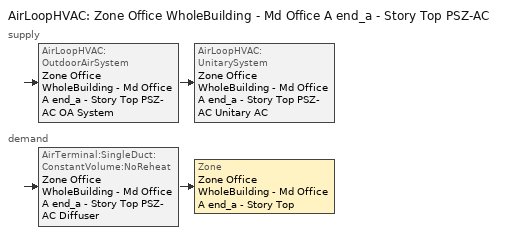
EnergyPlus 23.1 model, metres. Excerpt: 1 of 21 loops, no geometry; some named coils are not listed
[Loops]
AirLoopHVAC 'Zone Office WholeBuilding - Md Office A end_a - Story Top PSZ-AC'
 supply: AirLoopHVAC:OutdoorAirSystem 'Zone Office WholeBuilding - Md Office A end_a - Story Top PSZ-AC OA System' > AirLoopHVAC:UnitarySystem 'Zone Office WholeBuilding - Md Office A end_a - Story Top PSZ-AC Unitary AC'
 demand: AirTerminal:SingleDuct:ConstantVolume:NoReheat 'Zone Office WholeBuilding - Md Office A end_a - Story Top PSZ-AC Diffuser' > Zone 'Zone Office WholeBuilding - Md Office A end_a - Story Top'
[ZoneControl:Thermostat]
Zone Office WholeBuilding - Md Office A end_a - Story Top Thermostat: Zone or ZoneList=Zone Office WholeBuilding - Md Office A end_a - Story Top; Control Type Schedule=Zone Office WholeBuilding - Md Office A end_a - Story Top Thermostat Schedule; Control 1=Office WholeBuilding - Md Office - 90.1-2016 Thermostat 3; Temperature Difference Between Cutout And Setpoint {deltaC}=0
[ThermostatSetpoint:DualSetpoint]
Office WholeBuilding - Md Office - 90.1-2016 Thermostat 3: Heating Setpoint Temperature Schedule=OfficeMedium HTGSETP_SCH_YES_OPTIMUM; Cooling Setpoint Temperature Schedule=OfficeMedium CLGSETP_SCH_YES_OPTIMUM
[AirTerminal:SingleDuct:ConstantVolume:NoReheat]
Zone Office WholeBuilding - Md Office A end_a - Story Top PSZ-AC Diffuser: Availability Schedule=Always On Discrete; Maximum Air Flow Rate {m3/s}=AutoSize
[Zone equipment]
Zone Office WholeBuilding - Md Office A end_a - Story Top: Zone Office WholeBuilding - Md Office A end_a - Story Top PSZ-AC Diffuser
[Sizing:Zone]
Zone Office WholeBuilding - Md Office A end_a - Story Top: Zone Cooling Design Supply Air Temperature Input Method=SupplyAirTemperature; Zone Cooling Design Supply Air Temperature {C}=12.7778; Zone Cooling Design Supply Air Temperature Difference {deltaC}=11.11; Zone Heating Design Supply Air Temperature Input Method=SupplyAirTemperature; Zone Heating Design Supply Air Temperature {C}=50; Zone Heating Design Supply Air Temperature Difference {deltaC}=11.11; Zone Cooling Design Supply Air Humidity Ratio {kgWater/kgDryAir}=0.0085; Zone Heating Design Supply Air Humidity Ratio {kgWater/kgDryAir}=0.008; Design Specification Outdoor Air Object=Zone Office WholeBuilding - Md Office A end_a - Story Top DSOA Space List; Cooling Design Air Flow Method=DesignDay; Cooling Design Air Flow Rate {m3/s}=0; Cooling Minimum Air Flow per Zone Floor Area {m3/s-m2}=0.000762; Cooling Minimum Air Flow {m3/s}=0; Cooling Minimum Air Flow Fraction=0; Heating Design Air Flow Method=DesignDay; Heating Design Air Flow Rate {m3/s}=0; Heating Maximum Air Flow per Zone Floor Area {m3/s-m2}=0.002032; Heating Maximum Air Flow {m3/s}=0.141576; Heating Maximum Air Flow Fraction=0.3; Account for Dedicated Outdoor Air System=No; Zone Load Sizing Method=Sensible Load Only No Latent Load; Zone Latent Cooling Design Supply Air Humidity Ratio Input Method=HumidityRatioDifference; Zone Cooling Design Supply Air Humidity Ratio Difference {kgWater/kgDryAir}=0.005; Zone Latent Heating Design Supply Air Humidity Ratio Input Method=HumidityRatioDifference; Zone Humidification Design Supply Air Humidity Ratio Difference {kgWater/kgDryAir}=0.005
[Controller:MechanicalVentilation]
Controller Mechanical Ventilation 11: Availability Schedule=Zone Office WholeBuilding - Md Office A end_a - Story Top PSZ-AC Occ Sch; Demand Controlled Ventilation=No; System Outdoor Air Method=ZoneSum; Zone or ZoneList Name 1=Zone Office WholeBuilding - Md Office A end_a - Story Top; Design Specification Outdoor Air Object Name 1=Office WholeBuilding - Md Office Ventilation
[DesignSpecification:OutdoorAir]
Office WholeBuilding - Md Office Ventilation: Outdoor Air Method=Sum; Outdoor Air Flow per Person {m3/s-person}=0; Outdoor Air Flow per Zone Floor Area {m3/s-m2}=0.0004318; Outdoor Air Flow per Zone {m3/s}=0; Outdoor Air Flow Air Changes per Hour {1/hr}=0
[DesignSpecification:OutdoorAir:SpaceList]
Zone Office WholeBuilding - Md Office A end_a - Story Top DSOA Space List: Space Name 1=Office WholeBuilding - Md Office A end_a - Story Top; Space Design Specification Outdoor Air Object Name 1=Office WholeBuilding - Md Office Ventilation
[AirLoopHVAC]
Zone Office WholeBuilding - Md Office A end_a - Story Top PSZ-AC: Design Supply Air Flow Rate {m3/s}=AutoSize; Design Return Air Flow Fraction of Supply Air Flow=1
[Sizing:System]
Zone Office WholeBuilding - Md Office A end_a - Story Top PSZ-AC: Type of Load to Size On=Sensible; Design Outdoor Air Flow Rate {m3/s}=Autosize; Central Heating Maximum System Air Flow Ratio=1; Preheat Design Temperature {C}=7.22222; Preheat Design Humidity Ratio {kgWater/kgDryAir}=0.008; Precool Design Temperature {C}=12.7778; Precool Design Humidity Ratio {kgWater/kgDryAir}=0.008; Central Cooling Design Supply Air Temperature {C}=12.7778; Central Heating Design Supply Air Temperature {C}=50; Type of Zone Sum to Use=Coincident; 100% Outdoor Air in Cooling=No; 100% Outdoor Air in Heating=No; Central Cooling Design Supply Air Humidity Ratio {kgWater/kgDryAir}=0.0085; Central Heating Design Supply Air Humidity Ratio {kgWater/kgDryAir}=0.008; Cooling Supply Air Flow Rate Method=DesignDay; Cooling Supply Air Flow Rate {m3/s}=0; Cooling Supply Air Flow Rate Per Floor Area {m3/s-m2}=0.00996765; Cooling Fraction of Autosized Cooling Supply Air Flow Rate=1; Cooling Supply Air Flow Rate Per Unit Cooling Capacity {m3/s-W}=3.94755e-05; Heating Supply Air Flow Rate Method=DesignDay; Heating Supply Air Flow Rate {m3/s}=0; Heating Supply Air Flow Rate Per Floor Area {m3/s-m2}=0.00996765; Heating Fraction of Autosized Heating Supply Air Flow Rate=1; Heating Fraction of Autosized Cooling Supply Air Flow Rate=1; Heating Supply Air Flow Rate Per Unit Heating Capacity {m3/s-W}=3.15882e-05; System Outdoor Air Method=ZoneSum; Zone Maximum Outdoor Air Fraction=1; Cooling Design Capacity Method=CoolingDesignCapacity; Cooling Design Capacity {W}=Autosize; Cooling Design Capacity Per Floor Area {W/m2}=234.7; Fraction of Autosized Cooling Design Capacity=1; Heating Design Capacity Method=HeatingDesignCapacity; Heating Design Capacity {W}=Autosize; Heating Design Capacity Per Floor Area {W/m2}=157; Fraction of Autosized Heating Design Capacity=1; Central Cooling Capacity Control Method=OnOff; Occupant Diversity=Autosize
[Controller:OutdoorAir]
Zone Office WholeBuilding - Md Office A end_a - Story Top PSZ-AC OA System Controller: Minimum Outdoor Air Flow Rate {m3/s}=Autosize; Maximum Outdoor Air Flow Rate {m3/s}=Autosize; Economizer Control Type=NoEconomizer; Economizer Control Action Type=ModulateFlow; Economizer Maximum Limit Dry-Bulb Temperature {C}=28; Economizer Maximum Limit Enthalpy {J/kg}=64000; Lockout Type=LockoutWithHeating; Minimum Limit Type=FixedMinimum; Minimum Outdoor Air Schedule=Zone Office WholeBuilding - Md Office A end_a - Story Top PSZ-AC Occ Sch; Maximum Fraction of Outdoor Air Schedule=ZoneOfficeWholeBuildingMdOfficeAendaStoryTopPSZACmaxOASch; Mechanical Ventilation Controller=Controller Mechanical Ventilation 11; High Humidity Control=No; Control High Indoor Humidity Based on Outdoor Humidity Ratio=Yes; Heat Recovery Bypass Control Type=BypassWhenWithinEconomizerLimits
[SetpointManager:MixedAir]
Zone Office WholeBuilding - Md Office A end_a - Story Top PSZ-AC Mixed Air Node OS Default SPM: Control Variable=Temperature; Setpoint Node or NodeList=Zone Office WholeBuilding - Md Office A end_a - Story Top PSZ-AC Mixed Air Node
[AirLoopHVAC:UnitarySystem]
Zone Office WholeBuilding - Md Office A end_a - Story Top PSZ-AC Unitary AC: Control Type=Load; Controlling Zone or Thermostat Location=Zone Office WholeBuilding - Md Office A end_a - Story Top; Dehumidification Control Type=None; Availability Schedule=Outage Availability Schedule; Supply Fan=Zone Office WholeBuilding - Md Office A end_a - Story Top PSZ-AC Fan; Fan Placement=DrawThrough; Supply Air Fan Operating Mode Schedule=Zone Office WholeBuilding - Md Office A end_a - Story Top PSZ-AC Occ Sch; Heating Coil=Zone Office WholeBuilding - Md Office A end_a - Story Top PSZ-AC Water Htg Coil; DX Heating Coil Sizing Ratio=1; Cooling Coil=Zone Office WholeBuilding - Md Office A end_a - Story Top PSZ-AC 1spd DX AC Clg Coil 12kBtu/hr 14.0SEER; Use DOAS DX Cooling Coil=No; Minimum Supply Air Temperature {C}=2; Latent Load Control=SensibleOnlyLoadControl; Supplemental Heating Coil=Zone Office WholeBuilding - Md Office A end_a - Story Top PSZ-AC Electric Backup Htg Coil; Cooling Supply Air Flow Rate {m3/s}=Autosize; Heating Supply Air Flow Rate {m3/s}=Autosize; No Load Supply Air Flow Rate {m3/s}=Autosize; Maximum Supply Air Temperature {C}=80; Maximum Outdoor Dry-Bulb Temperature for Supplemental Heater Operation {C}=21; Maximum Cycling Rate {cycles/hr}=2.5; Heat Pump Time Constant {s}=60; Fraction of On-Cycle Power Use=0.01; Heat Pump Fan Delay Time {s}=60; Ancillary On-Cycle Electric Power {W}=0; Ancillary Off-Cycle Electric Power {W}=0
[Fan:OnOff]
Zone Office WholeBuilding - Md Office A end_a - Story Top PSZ-AC Fan: Availability Schedule=Always On Discrete; Fan Total Efficiency=0.55575; Pressure Rise {Pa}=622.722; Maximum Flow Rate {m3/s}=Autosize; Motor Efficiency=0.855; Motor In Airstream Fraction=1; Fan Power Ratio Function of Speed Ratio Curve=Fan On Off Power Curve 10; Fan Efficiency Ratio Function of Speed Ratio Curve=Fan On Off Efficiency Curve 10
[Coil:Cooling:DX:SingleSpeed]
Zone Office WholeBuilding - Md Office A end_a - Story Top PSZ-AC 1spd DX AC Clg Coil 12kBtu/hr 14.0SEER: Availability Schedule=Always On Discrete; Gross Rated Total Cooling Capacity {W}=Autosize; Gross Rated Sensible Heat Ratio=Autosize; Gross Rated Cooling COP {W/W}=4.11713; Rated Air Flow Rate {m3/s}=Autosize; Rated Evaporator Fan Power Per Volume Flow Rate 2017 {W/(m3/s)}=773.3; Rated Evaporator Fan Power Per Volume Flow Rate 2023 {W/(m3/s)}=934.4; Total Cooling Capacity Function of Temperature Curve=PSZ-AC_Unitary_PackagecoolCapFT; Total Cooling Capacity Function of Flow Fraction Curve=PSZ-AC_Unitary_PackagecoolFFF; Energy Input Ratio Function of Temperature Curve=PSZ-AC DX Unitary Package EIRFT; Energy Input Ratio Function of Flow Fraction Curve=PSZ-AC_Unitary_PackagecoolEIRFFF; Part Load Fraction Correlation Curve=PSZ-AC_Unitary_PackagecoolPLR; Minimum Outdoor Dry-Bulb Temperature for Compressor Operation {C}=-25; Nominal Time for Condensate Removal to Begin {s}=0; Ratio of Initial Moisture Evaporation Rate and Steady State Latent Capacity=0; Maximum Cycling Rate {cycles/hr}=0; Latent Capacity Time Constant {s}=0; Condenser Type=AirCooled; Evaporative Condenser Effectiveness=0.9; Evaporative Condenser Air Flow Rate {m3/s}=Autosize; Evaporative Condenser Pump Rated Power Consumption {W}=Autosize; Crankcase Heater Capacity {W}=0; Maximum Outdoor Dry-Bulb Temperature for Crankcase Heater Operation {C}=10; Basin Heater Capacity {W/K}=0; Basin Heater Setpoint Temperature {C}=2
[Coil:Heating:Electric]
Zone Office WholeBuilding - Md Office A end_a - Story Top PSZ-AC Electric Backup Htg Coil: Availability Schedule=Always On Discrete; Efficiency=1; Nominal Capacity {W}=Autosize
[SetpointManager:SingleZone:Reheat]
Zone Office WholeBuilding - Md Office A end_a - Story Top Setpoint Manager SZ Reheat: Control Variable=Temperature; Minimum Supply Air Temperature {C}=12.7778; Maximum Supply Air Temperature {C}=50; Control Zone=Zone Office WholeBuilding - Md Office A end_a - Story Top; Setpoint Node or NodeList=Zone Office WholeBuilding - Md Office A end_a - Story Top PSZ-AC Supply Outlet Node
[Schedule:Day:Interval]
OfficeMedium HTGSETP_SCH_YES_OPTIMUM Default: Average, 24:00, 18.7783
Schedule Day 44: No, 01:00, 0.782448, 02:00, 1.56488, 03:00, 0, 04:00, 0, 05:00, 0, 06:00, 0, 07:00, 0, 08:00, 0, 09:00, 0, 10:00, 0, 11:00, 0, 12:00, 0, 13:00, 0, 14:00, 0, 15:00, 0, 16:00, 0, 17:00, 0, 18:00, 0, 19:00, 0, 20:00, 0, 21:00, 0, 22:00, 0, 23:00, 0, 24:00, 0
Schedule Day 45: No, 01:00, 0, 02:00, 0, 03:00, 2.34731, 04:00, 3.12973, 05:00, 3.91216, 06:00, 4.69459, 07:00, 5.47702, 08:00, 6.25945, 09:00, 7.04188, 10:00, 7.82431, 11:00, 8.60674, 12:00, 9.38916, 13:00, 10.1716, 14:00, 10.954, 15:00, 11.7365, 16:00, 12.5189, 17:00, 13.3013, 18:00, 14.0837, 19:00, 14.8662, 20:00, 15.6486, 21:00, 16.431, 22:00, 17.2135, 23:00, 17.9959, 24:00, 18.7783
OfficeMedium HTGSETP_SCH_YES_OPTIMUM Summer Design Day: No, 24:00, 15.6
OfficeMedium HTGSETP_SCH_YES_OPTIMUM Winter Design Day: No, 05:00, 15.6, 06:00, 17.6, 07:00, 19.6, 22:00, 21, 24:00, 15.6
OfficeMedium CLGSETP_SCH_YES_OPTIMUM Default: Average, 24:00, 88.9143
Schedule Day 30: No, 01:00, 3.70485, 02:00, 7.40961, 03:00, 0, 04:00, 0, 05:00, 0, 06:00, 0, 07:00, 0, 08:00, 0, 09:00, 0, 10:00, 0, 11:00, 0, 12:00, 0, 13:00, 0, 14:00, 0, 15:00, 0, 16:00, 0, 17:00, 0, 18:00, 0, 19:00, 0, 20:00, 0, 21:00, 0, 22:00, 0, 23:00, 0, 24:00, 0
Schedule Day 31: No, 01:00, 0, 02:00, 0, 03:00, 11.1144, 04:00, 14.8191, 05:00, 18.5239, 06:00, 22.2286, 07:00, 25.9334, 08:00, 29.6382, 09:00, 33.3429, 10:00, 37.0477, 11:00, 40.7524, 12:00, 44.4572, 13:00, 48.1619, 14:00, 51.8667, 15:00, 55.5715, 16:00, 59.2762, 17:00, 62.981, 18:00, 66.6857, 19:00, 70.3905, 20:00, 74.0953, 21:00, 77.8, 22:00, 81.5048, 23:00, 85.2095, 24:00, 88.9143
OfficeMedium CLGSETP_SCH_YES_OPTIMUM Summer Design Day: No, 05:00, 26.7, 06:00, 25.7, 07:00, 25, 22:00, 24, 24:00, 26.7
OfficeMedium CLGSETP_SCH_YES_OPTIMUM Winter Design Day: No, 24:00, 26.7
Zone Office WholeBuilding - Md Office A end_a - Story Top PSZ-AC Occ Sch Sunday: No, 24:00, 0
Zone Office WholeBuilding - Md Office A end_a - Story Top PSZ-AC Occ Sch Default: No, 00:10, 1, 21:30, 0, 24:00, 1
Zone Office WholeBuilding - Md Office A end_a - Story Top PSZ-AC Occ Sch Saturday: No, 07:20, 0, 12:59, 1, 24:00, 0
Schedule Day 58: No, 01:00, 0, 02:00, 0, 03:00, 0, 04:00, 0, 05:00, 0, 06:00, 0, 07:00, 0, 08:00, 0, 09:00, 0, 10:00, 0, 11:00, 0, 12:00, 0, 13:00, 0, 14:00, 0, 15:00, 0, 16:00, 0, 17:00, 0, 18:00, 0, 19:00, 0, 20:00, 0, 21:00, 0, 22:00, 0, 23:00, 0, 24:00, 0
Schedule Day 59: No, 01:00, 0, 02:00, 0, 03:00, 0, 04:00, 0, 05:00, 0, 06:00, 0, 07:00, 0, 08:00, 0, 09:00, 0, 10:00, 0, 11:00, 0, 12:00, 0, 13:00, 0, 14:00, 0, 15:00, 0, 16:00, 0, 17:00, 0, 18:00, 0, 19:00, 0, 20:00, 0, 21:00, 0, 22:00, 1, 23:00, 1, 24:00, 1
Zone Office WholeBuilding - Md Office A end_a - Story Top PSZ-AC Occ Sch Summer Design Day; Zone Office WholeBuilding - Md Office A end_a - Story Top PSZ-AC Occ Sch Winter Design Day: No, 24:00, 1
Schedule Day 38: No, 01:00, 0.7, 02:00, 0.7, 03:00, 0, 04:00, 0, 05:00, 0, 06:00, 0, 07:00, 0, 08:00, 0, 09:00, 0, 10:00, 0, 11:00, 0, 12:00, 0, 13:00, 0, 14:00, 0, 15:00, 0, 16:00, 0, 17:00, 0, 18:00, 0, 19:00, 0, 20:00, 0, 21:00, 0, 22:00, 0, 23:00, 0, 24:00, 0
Schedule Day 39: No, 01:00, 0, 02:00, 0, 03:00, 0.7, 04:00, 0.7, 05:00, 0.7, 06:00, 0.7, 07:00, 0.7, 08:00, 0.7, 09:00, 0.7, 10:00, 0.7, 11:00, 0.7, 12:00, 0.7, 13:00, 0.7, 14:00, 0.7, 15:00, 0.7, 16:00, 0.7, 17:00, 0.7, 18:00, 0.7, 19:00, 0.7, 20:00, 0.7, 21:00, 0.7, 22:00, 0.7, 23:00, 0.7, 24:00, 0.7
ZoneOfficeWholeBuildingMdOfficeAendaStoryTopPSZACmaxOASchDefault: No, 24:00, 0.7
[Schedule:Week:Daily]
OfficeMedium HTGSETP_SCH_YES_OPTIMUM Week Rule - Jan1-May27; OfficeMedium HTGSETP_SCH_YES_OPTIMUM Week Rule - Jun4-Dec31: OfficeMedium HTGSETP_SCH_YES_OPTIMUM Default, OfficeMedium HTGSETP_SCH_YES_OPTIMUM Default, OfficeMedium HTGSETP_SCH_YES_OPTIMUM Default, OfficeMedium HTGSETP_SCH_YES_OPTIMUM Default, OfficeMedium HTGSETP_SCH_YES_OPTIMUM Default, OfficeMedium HTGSETP_SCH_YES_OPTIMUM Default, OfficeMedium HTGSETP_SCH_YES_OPTIMUM Default, OfficeMedium HTGSETP_SCH_YES_OPTIMUM Default, OfficeMedium HTGSETP_SCH_YES_OPTIMUM Summer Design Day, OfficeMedium HTGSETP_SCH_YES_OPTIMUM Winter Design Day, OfficeMedium HTGSETP_SCH_YES_OPTIMUM Default, OfficeMedium HTGSETP_SCH_YES_OPTIMUM Default
OfficeMedium HTGSETP_SCH_YES_OPTIMUM Week Rule - May28-Jun3: OfficeMedium HTGSETP_SCH_YES_OPTIMUM Default, OfficeMedium HTGSETP_SCH_YES_OPTIMUM Default, OfficeMedium HTGSETP_SCH_YES_OPTIMUM Default, OfficeMedium HTGSETP_SCH_YES_OPTIMUM Default, Schedule Day 44, Schedule Day 45, OfficeMedium HTGSETP_SCH_YES_OPTIMUM Default, OfficeMedium HTGSETP_SCH_YES_OPTIMUM Default, OfficeMedium HTGSETP_SCH_YES_OPTIMUM Summer Design Day, OfficeMedium HTGSETP_SCH_YES_OPTIMUM Winter Design Day, OfficeMedium HTGSETP_SCH_YES_OPTIMUM Default, OfficeMedium HTGSETP_SCH_YES_OPTIMUM Default
OfficeMedium CLGSETP_SCH_YES_OPTIMUM Week Rule - Jan1-May27; OfficeMedium CLGSETP_SCH_YES_OPTIMUM Week Rule - Jun4-Dec31: OfficeMedium CLGSETP_SCH_YES_OPTIMUM Default, OfficeMedium CLGSETP_SCH_YES_OPTIMUM Default, OfficeMedium CLGSETP_SCH_YES_OPTIMUM Default, OfficeMedium CLGSETP_SCH_YES_OPTIMUM Default, OfficeMedium CLGSETP_SCH_YES_OPTIMUM Default, OfficeMedium CLGSETP_SCH_YES_OPTIMUM Default, OfficeMedium CLGSETP_SCH_YES_OPTIMUM Default, OfficeMedium CLGSETP_SCH_YES_OPTIMUM Default, OfficeMedium CLGSETP_SCH_YES_OPTIMUM Summer Design Day, OfficeMedium CLGSETP_SCH_YES_OPTIMUM Winter Design Day, OfficeMedium CLGSETP_SCH_YES_OPTIMUM Default, OfficeMedium CLGSETP_SCH_YES_OPTIMUM Default
OfficeMedium CLGSETP_SCH_YES_OPTIMUM Week Rule - May28-Jun3: OfficeMedium CLGSETP_SCH_YES_OPTIMUM Default, OfficeMedium CLGSETP_SCH_YES_OPTIMUM Default, OfficeMedium CLGSETP_SCH_YES_OPTIMUM Default, OfficeMedium CLGSETP_SCH_YES_OPTIMUM Default, Schedule Day 30, Schedule Day 31, OfficeMedium CLGSETP_SCH_YES_OPTIMUM Default, OfficeMedium CLGSETP_SCH_YES_OPTIMUM Default, OfficeMedium CLGSETP_SCH_YES_OPTIMUM Summer Design Day, OfficeMedium CLGSETP_SCH_YES_OPTIMUM Winter Design Day, OfficeMedium CLGSETP_SCH_YES_OPTIMUM Default, OfficeMedium CLGSETP_SCH_YES_OPTIMUM Default
Zone Office WholeBuilding - Md Office A end_a - Story Top PSZ-AC Occ Sch Week Rule - Jan1-May27; Zone Office WholeBuilding - Md Office A end_a - Story Top PSZ-AC Occ Sch Week Rule - Jun4-Dec31: Zone Office WholeBuilding - Md Office A end_a - Story Top PSZ-AC Occ Sch Sunday, Zone Office WholeBuilding - Md Office A end_a - Story Top PSZ-AC Occ Sch Default, Zone Office WholeBuilding - Md Office A end_a - Story Top PSZ-AC Occ Sch Default, Zone Office WholeBuilding - Md Office A end_a - Story Top PSZ-AC Occ Sch Default, Zone Office WholeBuilding - Md Office A end_a - Story Top PSZ-AC Occ Sch Default, Zone Office WholeBuilding - Md Office A end_a - Story Top PSZ-AC Occ Sch Default, Zone Office WholeBuilding - Md Office A end_a - Story Top PSZ-AC Occ Sch Saturday, Zone Office WholeBuilding - Md Office A end_a - Story Top PSZ-AC Occ Sch Default, Zone Office WholeBuilding - Md Office A end_a - Story Top PSZ-AC Occ Sch Summer Design Day, Zone Office WholeBuilding - Md Office A end_a - Story Top PSZ-AC Occ Sch Winter Design Day, Zone Office WholeBuilding - Md Office A end_a - Story Top PSZ-AC Occ Sch Default, Zone Office WholeBuilding - Md Office A end_a - Story Top PSZ-AC Occ Sch Default
Zone Office WholeBuilding - Md Office A end_a - Story Top PSZ-AC Occ Sch Week Rule - May28-Jun3: Zone Office WholeBuilding - Md Office A end_a - Story Top PSZ-AC Occ Sch Sunday, Zone Office WholeBuilding - Md Office A end_a - Story Top PSZ-AC Occ Sch Default, Zone Office WholeBuilding - Md Office A end_a - Story Top PSZ-AC Occ Sch Default, Zone Office WholeBuilding - Md Office A end_a - Story Top PSZ-AC Occ Sch Default, Schedule Day 58, Schedule Day 59, Zone Office WholeBuilding - Md Office A end_a - Story Top PSZ-AC Occ Sch Saturday, Zone Office WholeBuilding - Md Office A end_a - Story Top PSZ-AC Occ Sch Default, Zone Office WholeBuilding - Md Office A end_a - Story Top PSZ-AC Occ Sch Summer Design Day, Zone Office WholeBuilding - Md Office A end_a - Story Top PSZ-AC Occ Sch Winter Design Day, Zone Office WholeBuilding - Md Office A end_a - Story Top PSZ-AC Occ Sch Default, Zone Office WholeBuilding - Md Office A end_a - Story Top PSZ-AC Occ Sch Default
ZoneOfficeWholeBuildingMdOfficeAendaStoryTopPSZACmaxOASch Week Rule - Jan1-May27; ZoneOfficeWholeBuildingMdOfficeAendaStoryTopPSZACmaxOASch Week Rule - Jun4-Dec31: ZoneOfficeWholeBuildingMdOfficeAendaStoryTopPSZACmaxOASchDefault, ZoneOfficeWholeBuildingMdOfficeAendaStoryTopPSZACmaxOASchDefault, ZoneOfficeWholeBuildingMdOfficeAendaStoryTopPSZACmaxOASchDefault, ZoneOfficeWholeBuildingMdOfficeAendaStoryTopPSZACmaxOASchDefault, ZoneOfficeWholeBuildingMdOfficeAendaStoryTopPSZACmaxOASchDefault, ZoneOfficeWholeBuildingMdOfficeAendaStoryTopPSZACmaxOASchDefault, ZoneOfficeWholeBuildingMdOfficeAendaStoryTopPSZACmaxOASchDefault, ZoneOfficeWholeBuildingMdOfficeAendaStoryTopPSZACmaxOASchDefault, ZoneOfficeWholeBuildingMdOfficeAendaStoryTopPSZACmaxOASchDefault, ZoneOfficeWholeBuildingMdOfficeAendaStoryTopPSZACmaxOASchDefault, ZoneOfficeWholeBuildingMdOfficeAendaStoryTopPSZACmaxOASchDefault, ZoneOfficeWholeBuildingMdOfficeAendaStoryTopPSZACmaxOASchDefault
ZoneOfficeWholeBuildingMdOfficeAendaStoryTopPSZACmaxOASch Week Rule - May28-Jun3: ZoneOfficeWholeBuildingMdOfficeAendaStoryTopPSZACmaxOASchDefault, ZoneOfficeWholeBuildingMdOfficeAendaStoryTopPSZACmaxOASchDefault, ZoneOfficeWholeBuildingMdOfficeAendaStoryTopPSZACmaxOASchDefault, ZoneOfficeWholeBuildingMdOfficeAendaStoryTopPSZACmaxOASchDefault, Schedule Day 38, Schedule Day 39, ZoneOfficeWholeBuildingMdOfficeAendaStoryTopPSZACmaxOASchDefault, ZoneOfficeWholeBuildingMdOfficeAendaStoryTopPSZACmaxOASchDefault, ZoneOfficeWholeBuildingMdOfficeAendaStoryTopPSZACmaxOASchDefault, ZoneOfficeWholeBuildingMdOfficeAendaStoryTopPSZACmaxOASchDefault, ZoneOfficeWholeBuildingMdOfficeAendaStoryTopPSZACmaxOASchDefault, ZoneOfficeWholeBuildingMdOfficeAendaStoryTopPSZACmaxOASchDefault
[Schedule:Year]
OfficeMedium HTGSETP_SCH_YES_OPTIMUM: OfficeMedium HTGSETP_SCH_YES_OPTIMUM Week Rule - Jan1-May27, 1, 1, 5, 27, OfficeMedium HTGSETP_SCH_YES_OPTIMUM Week Rule - May28-Jun3, 5, 28, 6, 3, OfficeMedium HTGSETP_SCH_YES_OPTIMUM Week Rule - Jun4-Dec31, 6, 4, 12, 31
OfficeMedium CLGSETP_SCH_YES_OPTIMUM: OfficeMedium CLGSETP_SCH_YES_OPTIMUM Week Rule - Jan1-May27, 1, 1, 5, 27, OfficeMedium CLGSETP_SCH_YES_OPTIMUM Week Rule - May28-Jun3, 5, 28, 6, 3, OfficeMedium CLGSETP_SCH_YES_OPTIMUM Week Rule - Jun4-Dec31, 6, 4, 12, 31
Zone Office WholeBuilding - Md Office A end_a - Story Top PSZ-AC Occ Sch: Zone Office WholeBuilding - Md Office A end_a - Story Top PSZ-AC Occ Sch Week Rule - Jan1-May27, 1, 1, 5, 27, Zone Office WholeBuilding - Md Office A end_a - Story Top PSZ-AC Occ Sch Week Rule - May28-Jun3, 5, 28, 6, 3, Zone Office WholeBuilding - Md Office A end_a - Story Top PSZ-AC Occ Sch Week Rule - Jun4-Dec31, 6, 4, 12, 31
ZoneOfficeWholeBuildingMdOfficeAendaStoryTopPSZACmaxOASch: ZoneOfficeWholeBuildingMdOfficeAendaStoryTopPSZACmaxOASch Week Rule - Jan1-May27, 1, 1, 5, 27, ZoneOfficeWholeBuildingMdOfficeAendaStoryTopPSZACmaxOASch Week Rule - May28-Jun3, 5, 28, 6, 3, ZoneOfficeWholeBuildingMdOfficeAendaStoryTopPSZACmaxOASch Week Rule - Jun4-Dec31, 6, 4, 12, 31
[Schedule:Compact]
Outage Availability Schedule: Through: 01/01, For: AllDays, Until: 24:00, 1, Through: 01/02, For: AllDays, Until: 24:00, 1, Through: 01/03, For: AllDays, Until: 24:00, 1, Through: 01/04, For: AllDays, Until: 24:00, 1, Through: 01/05, For: AllDays, Until: 24:00, 1, Through: 01/06, For: AllDays, Until: 24:00, 1, Through: 01/07, For: AllDays, Until: 24:00, 1, Through: 01/08, For: AllDays, Until: 24:00, 1, Through: 01/09, For: AllDays, Until: 24:00, 1, Through: 01/10, For: AllDays, Until: 24:00, 1, Through: 01/11, For: AllDays, Until: 24:00, 1, Through: 01/12, For: AllDays, Until: 24:00, 1, Through: 01/13, For: AllDays, Until: 24:00, 1, Through: 01/14, For: AllDays, Until: 24:00, 1, Through: 01/15, For: AllDays, Until: 24:00, 1, Through: 01/16, For: AllDays, Until: 24:00, 1, Through: 01/17, For: AllDays, Until: 24:00, 1, Through: 01/18, For: AllDays, Until: 24:00, 1, Through: 01/19, For: AllDays, Until: 24:00, 1, Through: 01/20, For: AllDays, Until: 24:00, 1, Through: 01/21, For: AllDays, Until: 24:00, 1, Through: 01/22, For: AllDays, Until: 24:00, 1, Through: 01/23, For: AllDays, Until: 24:00, 1, Through: 01/24, For: AllDays, Until: 24:00, 1, Through: 01/25, For: AllDays, Until: 24:00, 1, Through: 01/26, For: AllDays, Until: 24:00, 1, Through: 01/27, For: AllDays, Until: 24:00, 1, Through: 01/28, For: AllDays, Until: 24:00, 1, Through: 01/29, For: AllDays, Until: 24:00, 1, Through: 01/30, For: AllDays, Until: 24:00, 1, Through: 01/31, For: AllDays, Until: 24:00, 1, Through: 02/01, For: AllDays, Until: 24:00, 1, Through: 02/02, For: AllDays, Until: 24:00, 1, Through: 02/03, For: AllDays, Until: 24:00, 1, Through: 02/04, For: AllDays, Until: 24:00, 1, Through: 02/05, For: AllDays, Until: 24:00, 1, Through: 02/06, For: AllDays, Until: 24:00, 1, Through: 02/07, For: AllDays, Until: 24:00, 1, Through: 02/08, For: AllDays, Until: 24:00, 1, Through: 02/09, For: AllDays, Until: 24:00, 1, Through: 02/10, For: AllDays, Until: 24:00, 1, Through: 02/11, For: AllDays, Until: 24:00, 1, Through: 02/12, For: AllDays, Until: 24:00, 1, Through: 02/13, For: AllDays, Until: 24:00, 1, Through: 02/14, For: AllDays, Until: 24:00, 1, Through: 02/15, For: AllDays, Until: 24:00, 1, Through: 02/16, For: AllDays, Until: 24:00, 1, Through: 02/17, For: AllDays, Until: 24:00, 1, Through: 02/18, For: AllDays, Until: 24:00, 1, Through: 02/19, For: AllDays, Until: 24:00, 1, Through: 02/20, For: AllDays, Until: 24:00, 1, Through: 02/21, For: AllDays, Until: 24:00, 1, Through: 02/22, For: AllDays, Until: 24:00, 1, Through: 02/23, For: AllDays, Until: 24:00, 1, Through: 02/24, For: AllDays, Until: 24:00, 1, Through: 02/25, For: AllDays, Until: 24:00, 1, Through: 02/26, For: AllDays, Until: 24:00, 1, Through: 02/27, For: AllDays, Until: 24:00, 1, Through: 02/28, For: AllDays, Until: 24:00, 1, Through: 03/01, For: AllDays, Until: 24:00, 1, Through: 03/02, For: AllDays, Until: 24:00, 1, Through: 03/03, For: AllDays, Until: 24:00, 1, Through: 03/04, For: AllDays, Until: 24:00, 1, Through: 03/05, For: AllDays, Until: 24:00, 1, Through: 03/06, For: AllDays, Until: 24:00, 1, Through: 03/07, For: AllDays, Until: 24:00, 1, Through: 03/08, For: AllDays, Until: 24:00, 1, Through: 03/09, For: AllDays, Until: 24:00, 1, Through: 03/10, For: AllDays, Until: 24:00, 1, Through: 03/11, For: AllDays, Until: 24:00, 1, Through: 03/12, For: AllDays, Until: 24:00, 1, Through: 03/13, For: AllDays, Until: 24:00, 1, Through: 03/14, For: AllDays, Until: 24:00, 1, Through: 03/15, For: AllDays, Until: 24:00, 1, Through: 03/16, For: AllDays, Until: 24:00, 1, Through: 03/17, For: AllDays, Until: 24:00, 1, Through: 03/18, For: AllDays, Until: 24:00, 1, Through: 03/19, For: AllDays, Until: 24:00, 1, Through: 03/20, For: AllDays, Until: 24:00, 1, Through: 03/21, For: AllDays, Until: 24:00, 1, Through: 03/22, For: AllDays, Until: 24:00, 1, Through: 03/23, For: AllDays, Until: 24:00, 1, Through: 03/24, For: AllDays, Until: 24:00, 1, Through: 03/25, For: AllDays, Until: 24:00, 1, Through: 03/26, For: AllDays, Until: 24:00, 1, Through: 03/27, For: AllDays, Until: 24:00, 1, Through: 03/28, For: AllDays, Until: 24:00, 1, Through: 03/29, For: AllDays, Until: 24:00, 1, Through: 03/30, For: AllDays, Until: 24:00, 1, Through: 03/31, For: AllDays, Until: 24:00, 1, Through: 04/01, For: AllDays, Until: 24:00, 1, Through: 04/02, For: AllDays, Until: 24:00, 1, Through: 04/03, For: AllDays, Until: 24:00, 1, Through: 04/04, For: AllDays, Until: 24:00, 1, Through: 04/05, For: AllDays, Until: 24:00, 1, Through: 04/06, For: AllDays, Until: 24:00, 1, Through: 04/07, For: AllDays, Until: 24:00, 1, Through: 04/08, For: AllDays, Until: 24:00, 1, Through: 04/09, For: AllDays, Until: 24:00, 1, Through: 04/10, For: AllDays, Until: 24:00, 1, Through: 04/11, For: AllDays, Until: 24:00, 1, Through: 04/12, For: AllDays, Until: 24:00, 1, Through: 04/13, For: AllDays, Until: 24:00, 1, Through: 04/14, For: AllDays, Until: 24:00, 1, Through: 04/15, For: AllDays, Until: 24:00, 1, Through: 04/16, For: AllDays, Until: 24:00, 1, Through: 04/17, For: AllDays, Until: 24:00, 1, Through: 04/18, For: AllDays, Until: 24:00, 1, Through: 04/19, For: AllDays, Until: 24:00, 1, Through: 04/20, For: AllDays, Until: 24:00, 1, Through: 04/21, For: AllDays, Until: 24:00, 1, Through: 04/22, For: AllDays, Until: 24:00, 1, Through: 04/23, For: AllDays, Until: 24:00, 1, Through: 04/24, For: AllDays, Until: 24:00, 1, Through: 04/25, For: AllDays, Until: 24:00, 1, Through: 04/26, For: AllDays, Until: 24:00, 1, Through: 04/27, For: AllDays, Until: 24:00, 1, Through: 04/28, For: AllDays, Until: 24:00, 1, Through: 04/29, For: AllDays, Until: 24:00, 1, Through: 04/30, For: AllDays, Until: 24:00, 1, Through: 05/01, For: AllDays, Until: 24:00, 1, Through: 05/02, For: AllDays, Until: 24:00, 1, Through: 05/03, For: AllDays, Until: 24:00, 1, Through: 05/04, For: AllDays, Until: 24:00, 1, Through: 05/05, For: AllDays, Until: 24:00, 1, Through: 05/06, For: AllDays, Until: 24:00, 1, Through: 05/07, For: AllDays, Until: 24:00, 1, Through: 05/08, For: AllDays, Until: 24:00, 1, Through: 05/09, For: AllDays, Until: 24:00, 1, Through: 05/10, For: AllDays, Until: 24:00, 1, Through: 05/11, For: AllDays, Until: 24:00, 1, Through: 05/12, For: AllDays, Until: 24:00, 1, Through: 05/13, For: AllDays, Until: 24:00, 1, Through: 05/14, For: AllDays, Until: 24:00, 1, Through: 05/15, For: AllDays, Until: 24:00, 1, Through: 05/16, For: AllDays, Until: 24:00, 1, Through: 05/17, For: AllDays, Until: 24:00, 1, Through: 05/18, For: AllDays, Until: 24:00, 1, Through: 05/19, For: AllDays, Until: 24:00, 1, Through: 05/20, For: AllDays, Until: 24:00, 1, Through: 05/21, For: AllDays, Until: 24:00, 1, Through: 05/22, For: AllDays, Until: 24:00, 1, Through: 05/23, For: AllDays, Until: 24:00, 1, Through: 05/24, For: AllDays, Until: 24:00, 1, Through: 05/25, For: AllDays, Until: 24:00, 1, Through: 05/26, For: AllDays, Until: 24:00, 1, Through: 05/27, For: AllDays, Until: 24:00, 1, Through: 05/28, For: AllDays, Until: 24:00, 1, Through: 05/29, For: AllDays, Until: 24:00, 1, Through: 05/30, For: AllDays, Until: 24:00, 1, Through: 05/31, For: AllDays, Until: 24:00, 1, Through: 06/01, For: AllDays, Until: 02:00, 1, Until: 24:00, 0, Through: 06/02, For: AllDays, Until: 01:00, 0, Until: 24:00, 1, Through: 06/03, For: AllDays, Until: 24:00, 1, Through: 06/04, For: AllDays, Until: 24:00, 1, Through: 06/05, For: AllDays, Until: 24:00, 1, Through: 06/06, For: AllDays, Until: 24:00, 1, Through: 06/07, For: AllDays, Until: 24:00, 1, Through: 06/08, For: AllDays, Until: 24:00, 1, Through: 06/09, For: AllDays, Until: 24:00, 1, Through: 06/10, For: AllDays, Until: 24:00, 1, Through: 06/11, For: AllDays, Until: 24:00, 1, Through: 06/12, For: AllDays, Until: 24:00, 1, Through: 06/13, For: AllDays, Until: 24:00, 1, Through: 06/14, For: AllDays, Until: 24:00, 1, Through: 06/15, For: AllDays, Until: 24:00, 1, Through: 06/16, For: AllDays, Until: 24:00, 1, Through: 06/17, For: AllDays, Until: 24:00, 1, Through: 06/18, For: AllDays, Until: 24:00, 1, Through: 06/19, For: AllDays, Until: 24:00, 1, Through: 06/20, For: AllDays, Until: 24:00, 1, Through: 06/21, For: AllDays, Until: 24:00, 1, Through: 06/22, For: AllDays, Until: 24:00, 1, Through: 06/23, For: AllDays, Until: 24:00, 1, Through: 06/24, For: AllDays, Until: 24:00, 1, Through: 06/25, For: AllDays, Until: 24:00, 1, Through: 06/26, For: AllDays, Until: 24:00, 1, Through: 06/27, For: AllDays, Until: 24:00, 1, Through: 06/28, For: AllDays, Until: 24:00, 1, Through: 06/29, For: AllDays, Until: 24:00, 1, Through: 06/30, For: AllDays, Until: 24:00, 1, Through: 07/01, For: AllDays, Until: 24:00, 1, Through: 07/02, For: AllDays, Until: 24:00, 1, Through: 07/03, For: AllDays, Until: 24:00, 1, Through: 07/04, For: AllDays, Until: 24:00, 1, Through: 07/05, For: AllDays, Until: 24:00, 1, Through: 07/06, For: AllDays, Until: 24:00, 1, Through: 07/07, For: AllDays, Until: 24:00, 1, Through: 07/08, For: AllDays, Until: 24:00, 1, Through: 07/09, For: AllDays, Until: 24:00, 1, Through: 07/10, For: AllDays, Until: 24:00, 1, Through: 07/11, For: AllDays, Until: 24:00, 1, Through: 07/12, For: AllDays, Until: 24:00, 1, Through: 07/13, For: AllDays, Until: 24:00, 1, Through: 07/14, For: AllDays, Until: 24:00, 1, Through: 07/15, For: AllDays, Until: 24:00, 1, Through: 07/16, For: AllDays, Until: 24:00, 1, Through: 07/17, For: AllDays, Until: 24:00, 1, Through: 07/18, For: AllDays, Until: 24:00, 1, Through: 07/19, For: AllDays, Until: 24:00, 1, Through: 07/20, For: AllDays, Until: 24:00, 1, Through: 07/21, For: AllDays, Until: 24:00, 1, Through: 07/22, For: AllDays, Until: 24:00, 1, Through: 07/23, For: AllDays, Until: 24:00, 1, Through: 07/24, For: AllDays, Until: 24:00, 1, Through: 07/25, For: AllDays, Until: 24:00, 1, Through: 07/26, For: AllDays, Until: 24:00, 1, Through: 07/27, For: AllDays, Until: 24:00, 1, Through: 07/28, For: AllDays, Until: 24:00, 1, Through: 07/29, For: AllDays, Until: 24:00, 1, Through: 07/30, For: AllDays, Until: 24:00, 1, Through: 07/31, For: AllDays, Until: 24:00, 1, Through: 08/01, For: AllDays, Until: 24:00, 1, Through: 08/02, For: AllDays, Until: 24:00, 1, Through: 08/03, For: AllDays, Until: 24:00, 1, Through: 08/04, For: AllDays, Until: 24:00, 1, Through: 08/05, For: AllDays, Until: 24:00, 1, Through: 08/06, For: AllDays, Until: 24:00, 1, Through: 08/07, For: AllDays, Until: 24:00, 1, Through: 08/08, For: AllDays, Until: 24:00, 1, Through: 08/09, For: AllDays, Until: 24:00, 1, Through: 08/10, For: AllDays, Until: 24:00, 1, Through: 08/11, For: AllDays, Until: 24:00, 1, Through: 08/12, For: AllDays, Until: 24:00, 1, Through: 08/13, For: AllDays, Until: 24:00, 1, Through: 08/14, For: AllDays, Until: 24:00, 1, Through: 08/15, For: AllDays, Until: 24:00, 1, Through: 08/16, For: AllDays, Until: 24:00, 1, Through: 08/17, For: AllDays, Until: 24:00, 1, Through: 08/18, For: AllDays, Until: 24:00, 1, Through: 08/19, For: AllDays, Until: 24:00, 1, Through: 08/20, For: AllDays, Until: 24:00, 1, Through: 08/21, For: AllDays, Until: 24:00, 1, Through: 08/22, For: AllDays, Until: 24:00, 1, Through: 08/23, For: AllDays, Until: 24:00, 1, Through: 08/24, For: AllDays, Until: 24:00, 1, Through: 08/25, For: AllDays, Until: 24:00, 1, Through: 08/26, For: AllDays, Until: 24:00, 1, Through: 08/27, For: AllDays, Until: 24:00, 1, Through: 08/28, For: AllDays, Until: 24:00, 1, Through: 08/29, For: AllDays, Until: 24:00, 1, Through: 08/30, For: AllDays, Until: 24:00, 1, Through: 08/31, For: AllDays, Until: 24:00, 1, Through: 09/01, For: AllDays, Until: 24:00, 1, Through: 09/02, For: AllDays, Until: 24:00, 1, Through: 09/03, For: AllDays, Until: 24:00, 1, Through: 09/04, For: AllDays, Until: 24:00, 1, Through: 09/05, For: AllDays, Until: 24:00, 1, Through: 09/06, For: AllDays, Until: 24:00, 1, Through: 09/07, For: AllDays, Until: 24:00, 1, Through: 09/08, For: AllDays, Until: 24:00, 1, Through: 09/09, For: AllDays, Until: 24:00, 1, Through: 09/10, For: AllDays, Until: 24:00, 1, Through: 09/11, For: AllDays, Until: 24:00, 1, Through: 09/12, For: AllDays, Until: 24:00, 1, Through: 09/13, For: AllDays, Until: 24:00, 1, Through: 09/14, For: AllDays, Until: 24:00, 1, Through: 09/15, For: AllDays, Until: 24:00, 1, Through: 09/16, For: AllDays, Until: 24:00, 1, Through: 09/17, For: AllDays, Until: 24:00, 1, Through: 09/18, For: AllDays, Until: 24:00, 1, Through: 09/19, For: AllDays, Until: 24:00, 1, Through: 09/20, For: AllDays, Until: 24:00, 1, Through: 09/21, For: AllDays, Until: 24:00, 1, Through: 09/22, For: AllDays, Until: 24:00, 1, Through: 09/23, For: AllDays, Until: 24:00, 1, Through: 09/24, For: AllDays, Until: 24:00, 1, Through: 09/25, For: AllDays, Until: 24:00, 1, Through: 09/26, For: AllDays, Until: 24:00, 1, Through: 09/27, For: AllDays, Until: 24:00, 1, Through: 09/28, For: AllDays, Until: 24:00, 1, Through: 09/29, For: AllDays, Until: 24:00, 1, Through: 09/30, For: AllDays, Until: 24:00, 1, Through: 10/01, For: AllDays, Until: 24:00, 1, Through: 10/02, For: AllDays, Until: 24:00, 1, Through: 10/03, For: AllDays, Until: 24:00, 1, Through: 10/04, For: AllDays, Until: 24:00, 1, Through: 10/05, For: AllDays, Until: 24:00, 1, Through: 10/06, For: AllDays, Until: 24:00, 1, Through: 10/07, For: AllDays, Until: 24:00, 1, Through: 10/08, For: AllDays, Until: 24:00, 1, Through: 10/09, For: AllDays, Until: 24:00, 1, Through: 10/10, For: AllDays, Until: 24:00, 1, Through: 10/11, For: AllDays, Until: 24:00, 1, Through: 10/12, For: AllDays, Until: 24:00, 1, Through: 10/13, For: AllDays, Until: 24:00, 1, Through: 10/14, For: AllDays, Until: 24:00, 1, Through: 10/15, For: AllDays, Until: 24:00, 1, Through: 10/16, For: AllDays, Until: 24:00, 1, Through: 10/17, For: AllDays, Until: 24:00, 1, Through: 10/18, For: AllDays, Until: 24:00, 1, Through: 10/19, For: AllDays, Until: 24:00, 1, Through: 10/20, For: AllDays, Until: 24:00, 1, Through: 10/21, For: AllDays, Until: 24:00, 1, Through: 10/22, For: AllDays, Until: 24:00, 1, Through: 10/23, For: AllDays, Until: 24:00, 1, Through: 10/24, For: AllDays, Until: 24:00, 1, Through: 10/25, For: AllDays, Until: 24:00, 1, Through: 10/26, For: AllDays, Until: 24:00, 1, Through: 10/27, For: AllDays, Until: 24:00, 1, Through: 10/28, For: AllDays, Until: 24:00, 1, Through: 10/29, For: AllDays, Until: 24:00, 1, Through: 10/30, For: AllDays, Until: 24:00, 1, Through: 10/31, For: AllDays, Until: 24:00, 1, Through: 11/01, For: AllDays, Until: 24:00, 1, Through: 11/02, For: AllDays, Until: 24:00, 1, Through: 11/03, For: AllDays, Until: 24:00, 1, Through: 11/04, For: AllDays, Until: 24:00, 1, Through: 11/05, For: AllDays, Until: 24:00, 1, Through: 11/06, For: AllDays, Until: 24:00, 1, Through: 11/07, For: AllDays, Until: 24:00, 1, Through: 11/08, For: AllDays, Until: 24:00, 1, Through: 11/09, For: AllDays, Until: 24:00, 1, Through: 11/10, For: AllDays, Until: 24:00, 1, Through: 11/11, For: AllDays, Until: 24:00, 1, Through: 11/12, For: AllDays, Until: 24:00, 1, Through: 11/13, For: AllDays, Until: 24:00, 1, Through: 11/14, For: AllDays, Until: 24:00, 1, Through: 11/15, For: AllDays, Until: 24:00, 1, Through: 11/16, For: AllDays, Until: 24:00, 1, Through: 11/17, For: AllDays, Until: 24:00, 1, Through: 11/18, For: AllDays, Until: 24:00, 1, Through: 11/19, For: AllDays, Until: 24:00, 1, Through: 11/20, For: AllDays, Until: 24:00, 1, Through: 11/21, For: AllDays, Until: 24:00, 1, Through: 11/22, For: AllDays, Until: 24:00, 1, Through: 11/23, For: AllDays, Until: 24:00, 1, Through: 11/24, For: AllDays, Until: 24:00, 1, Through: 11/25, For: AllDays, Until: 24:00, 1, Through: 11/26, For: AllDays, Until: 24:00, 1, Through: 11/27, For: AllDays, Until: 24:00, 1, Through: 11/28, For: AllDays, Until: 24:00, 1, Through: 11/29, For: AllDays, Until: 24:00, 1, Through: 11/30, For: AllDays, Until: 24:00, 1, Through: 12/01, For: AllDays, Until: 24:00, 1, Through: 12/02, For: AllDays, Until: 24:00, 1, Through: 12/03, For: AllDays, Until: 24:00, 1, Through: 12/04, For: AllDays, Until: 24:00, 1, Through: 12/05, For: AllDays, Until: 24:00, 1, Through: 12/06, For: AllDays, Until: 24:00, 1, Through: 12/07, For: AllDays, Until: 24:00, 1, Through: 12/08, For: AllDays, Until: 24:00, 1, Through: 12/09, For: AllDays, Until: 24:00, 1, Through: 12/10, For: AllDays, Until: 24:00, 1, Through: 12/11, For: AllDays, Until: 24:00, 1, Through: 12/12, For: AllDays, Until: 24:00, 1, Through: 12/13, For: AllDays, Until: 24:00, 1, Through: 12/14, For: AllDays, Until: 24:00, 1, Through: 12/15, For: AllDays, Until: 24:00, 1, Through: 12/16, For: AllDays, Until: 24:00, 1, Through: 12/17, For: AllDays, Until: 24:00, 1, Through: 12/18, For: AllDays, Until: 24:00, 1, Through: 12/19, For: AllDays, Until: 24:00, 1, Through: 12/20, For: AllDays, Until: 24:00, 1, Through: 12/21, For: AllDays, Until: 24:00, 1, Through: 12/22, For: AllDays, Until: 24:00, 1, Through: 12/23, For: AllDays, Until: 24:00, 1, Through: 12/24, For: AllDays, Until: 24:00, 1, Through: 12/25, For: AllDays, Until: 24:00, 1, Through: 12/26, For: AllDays, Until: 24:00, 1, Through: 12/27, For: AllDays, Until: 24:00, 1, Through: 12/28, For: AllDays, Until: 24:00, 1, Through: 12/29, For: AllDays, Until: 24:00, 1, Through: 12/30, For: AllDays, Until: 24:00, 1, Through: 12/31, For: AllDays, Until: 24:00, 1
Zone Office WholeBuilding - Md Office A end_a - Story Top Thermostat Schedule: Through: 12/31, For: AllDays, Until: 24:00, 4
[Schedule:Constant]
Always On Discrete: Hourly Value=1
[Curve:Exponent]
Fan On Off Power Curve 10: Coefficient1 Constant=1; Coefficient2 Constant=0; Coefficient3 Constant=0; Minimum Value of x {BasedOnField A2}=0; Maximum Value of x {BasedOnField A2}=1
[Curve:Cubic]
Fan On Off Efficiency Curve 10: Coefficient1 Constant=1; Coefficient2 x=0; Coefficient3 x**2=0; Coefficient4 x**3=0; Minimum Value of x {BasedOnField A2}=0; Maximum Value of x {BasedOnField A2}=1
[Curve:Biquadratic] Minimum Value of x {BasedOnField A2}=12.77778; Maximum Value of x {BasedOnField A2}=23.88889; Minimum Value of y {BasedOnField A3}=21.11111; Maximum Value of y {BasedOnField A3}=46.11111
Name | Coefficient1 Constant | Coefficient2 x | Coefficient3 x**2 | Coefficient4 y | Coefficient5 y**2 | Coefficient6 x*y
PSZ-AC_Unitary_PackagecoolCapFT | 0.766956 | 0.0107756 | -4.14703e-05 | 0.00134961 | -0.000261144 | 0.000457488
PSZ-AC DX Unitary Package EIRFT | 0.297145 | 0.0430933 | -0.000748766 | 0.00597727 | 0.000482112 | -0.000956448
[Curve:Quadratic]
Name | Coefficient1 Constant | Coefficient2 x | Coefficient3 x**2 | Minimum Value of x {BasedOnField A2} | Maximum Value of x {BasedOnField A2}
PSZ-AC_Unitary_PackagecoolFFF | 0.8 | 0.2 | 0 | 0.5 | 1.5
PSZ-AC_Unitary_PackagecoolEIRFFF | 1.156 | -0.1816 | 0.0256 | 0.5 | 1.5
PSZ-AC_Unitary_PackagecoolPLR | 0.75 | 0.25 | 0 | 0 | 1
